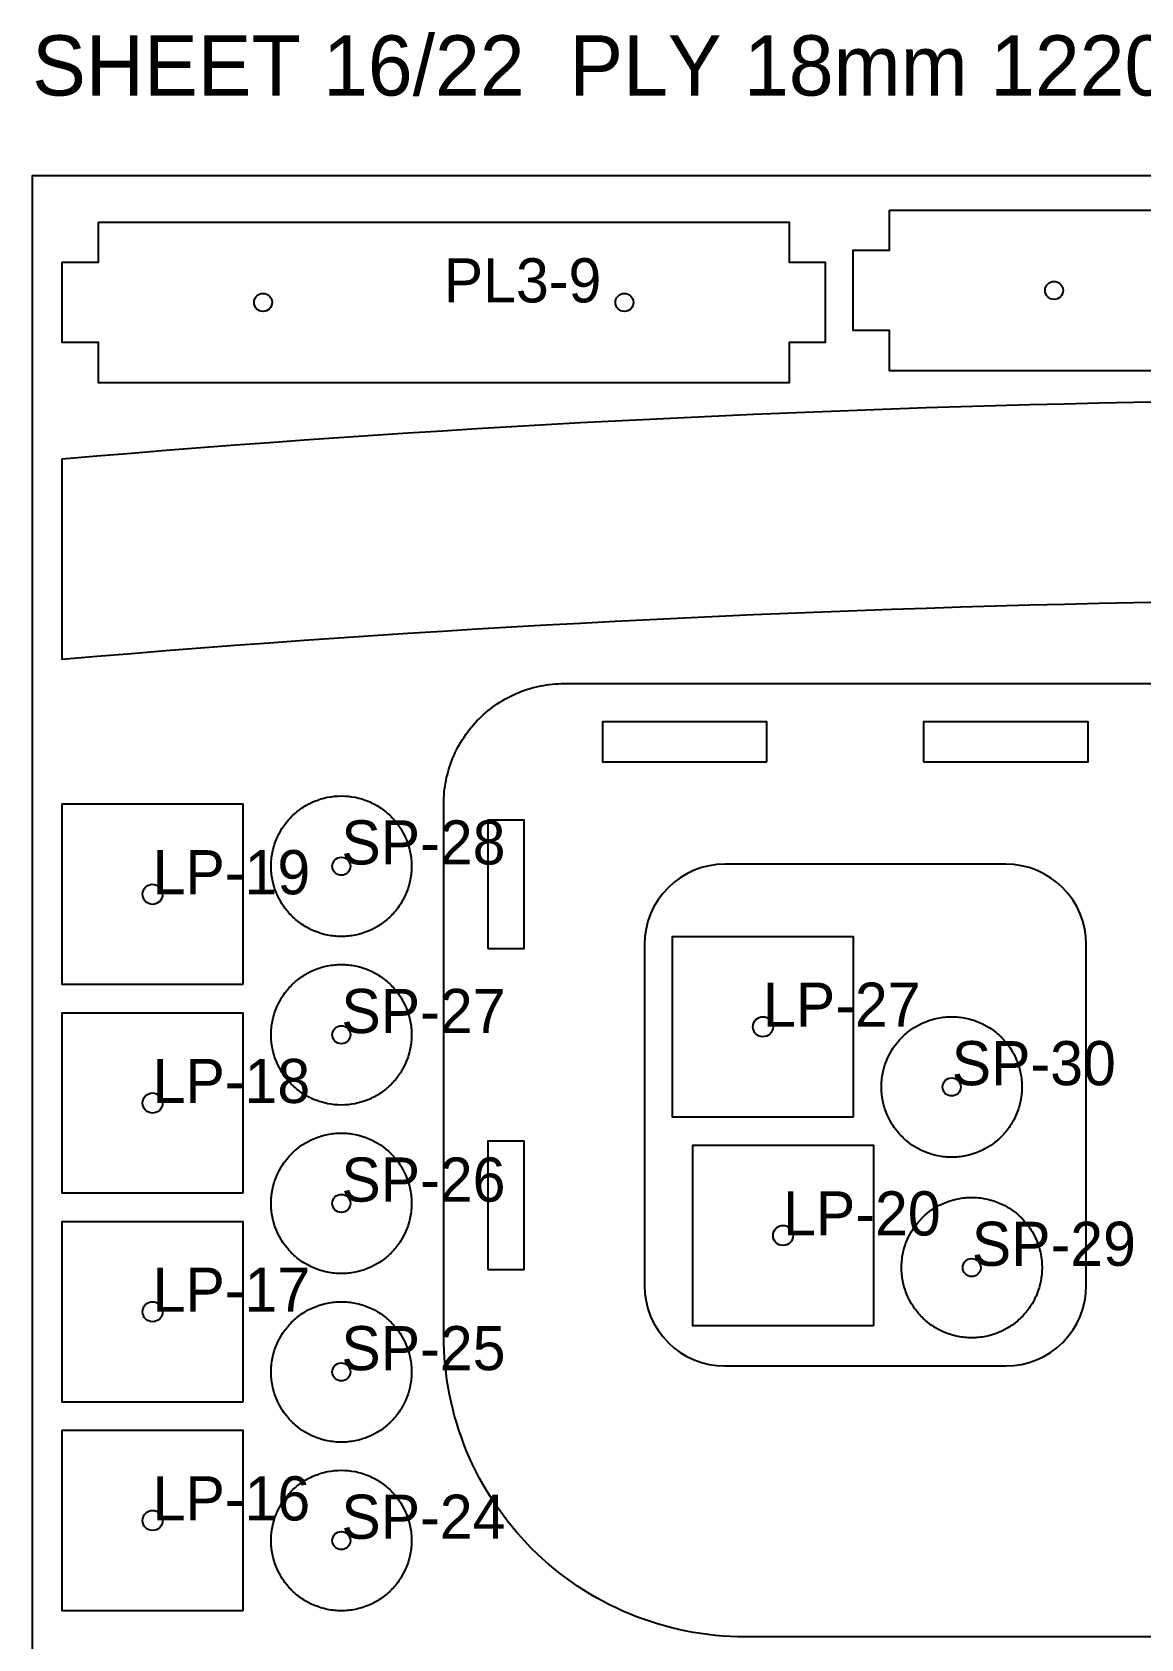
# Model space of a CAD drawing. Header units: millimetres. Extents: x 0 to 59980, y 0 to 1292.
# Drawn here: x 41100 to 41652, y 491 to 1292 of the extents above; entities that cross this region are included whole.
import ezdxf

# ---------------------------------------------------------------- set-up
doc = ezdxf.new("R2010")
doc.units = ezdxf.units.MM
for name, color, linetype in [('CUT_IN', 5, 'Continuous'), ('CUT_OUT', 1, 'Continuous'), ('DRILL', 3, 'Continuous'), ('LABEL', 7, 'Continuous'), ('SHEET', 8, 'Continuous')]:
    doc.layers.add(name, color=color, linetype=linetype)

msp = doc.modelspace()

# ---------------------------------------------------------------- linework, layer by layer
at = {"layer": 'CUT_IN'}
for points in [[(41466, 928), (41466, 948), (41384, 948), (41384, 928), (41466, 928)], [(41544, 928), (41626, 928), (41626, 948), (41544, 948), (41544, 928)], [(41327, 835), (41345, 835), (41345, 899), (41327, 899), (41327, 835)], [(41441.08, 876.81), (41437.2, 876.23), (41433.39, 875.28), (41429.69, 873.96), (41426.14, 872.28), (41422.78, 870.26), (41419.62, 867.92), (41416.72, 865.28), (41414.08, 862.38), (41411.74, 859.22), (41409.72, 855.86), (41408.04, 852.31), (41406.72, 848.61), (41405.77, 844.8), (41405.19, 840.92), (41405, 837), (41405, 667), (41405.19, 663.08), (41405.77, 659.2), (41406.72, 655.39), (41408.04, 651.69), (41409.72, 648.14), (41411.74, 644.78), (41414.08, 641.62), (41416.72, 638.72), (41419.62, 636.08), (41422.78, 633.74), (41426.14, 631.72), (41429.69, 630.04), (41433.39, 628.72), (41437.2, 627.77), (41441.08, 627.19), (41445, 627), (41585, 627), (41588.92, 627.19), (41592.8, 627.77), (41596.61, 628.72), (41600.31, 630.04), (41603.86, 631.72), (41607.22, 633.74), (41610.38, 636.08), (41613.28, 638.72), (41615.92, 641.62), (41618.26, 644.78), (41620.28, 648.14), (41621.96, 651.69), (41623.28, 655.39), (41624.23, 659.2), (41624.81, 663.08), (41625, 667), (41625, 837), (41624.81, 840.92), (41624.23, 844.8), (41623.28, 848.61), (41621.96, 852.31), (41620.28, 855.86), (41618.26, 859.22), (41615.92, 862.38), (41613.28, 865.28), (41610.38, 867.92), (41607.22, 870.26), (41603.86, 872.28), (41600.31, 873.96), (41596.61, 875.28), (41592.8, 876.23), (41588.92, 876.81), (41585, 877), (41445, 877), (41441.08, 876.81)], [(41327, 675), (41345, 675), (41345, 739), (41327, 739), (41327, 675)]]:
    msp.add_lwpolyline(points, close=True, dxfattribs=at)
at = {"layer": 'CUT_OUT'}
for points in [[(41527, 1202.91), (41871, 1202.91), (41871, 1182.91), (41889, 1182.91), (41889, 1142.91), (41871, 1142.91), (41871, 1122.91), (41527, 1122.91), (41527, 1142.91), (41509, 1142.91), (41509, 1182.91), (41527, 1182.91), (41527, 1202.91)], [(41133, 1196.91), (41477, 1196.91), (41477, 1176.91), (41495, 1176.91), (41495, 1136.91), (41477, 1136.91), (41477, 1116.91), (41133, 1116.91), (41133, 1136.91), (41115, 1136.91), (41115, 1176.91), (41133, 1176.91), (41133, 1196.91)], [(41205, 817), (41115, 817), (41115, 907), (41205, 907), (41205, 817)], [(41289, 876), (41288.96, 874.28), (41288.91, 873.43), (41288.83, 872.57), (41288.74, 871.72), (41288.62, 870.86), (41288.33, 869.17), (41288.15, 868.33), (41287.95, 867.5), (41287.49, 865.84), (41287.23, 865.02), (41286.95, 864.21), (41286.34, 862.61), (41286, 861.82), (41285.64, 861.04), (41284.87, 859.5), (41284.02, 858.01), (41283.57, 857.28), (41283.1, 856.56), (41282.62, 855.85), (41282.11, 855.15), (41281.06, 853.8), (41280.5, 853.14), (41279.93, 852.5), (41279.35, 851.87), (41278.75, 851.25), (41278.13, 850.65), (41277.5, 850.07), (41276.86, 849.5), (41276.2, 848.94), (41274.85, 847.89), (41274.15, 847.38), (41273.44, 846.9), (41272.72, 846.43), (41271.99, 845.98), (41270.5, 845.13), (41268.96, 844.36), (41268.18, 844), (41267.39, 843.66), (41265.79, 843.05), (41264.98, 842.77), (41264.16, 842.51), (41262.5, 842.05), (41261.67, 841.85), (41260.83, 841.67), (41259.14, 841.38), (41258.28, 841.26), (41257.43, 841.17), (41256.57, 841.09), (41255.72, 841.04), (41254, 841), (41252.28, 841.04), (41251.43, 841.09), (41250.57, 841.17), (41249.72, 841.26), (41248.86, 841.38), (41247.17, 841.67), (41246.33, 841.85), (41245.5, 842.05), (41243.84, 842.51), (41243.02, 842.77), (41242.21, 843.05), (41240.61, 843.66), (41239.82, 844), (41239.04, 844.36), (41237.5, 845.13), (41236.01, 845.98), (41235.28, 846.43), (41234.56, 846.9), (41233.85, 847.38), (41233.15, 847.89), (41231.8, 848.94), (41231.14, 849.5), (41230.5, 850.07), (41229.87, 850.65), (41229.25, 851.25), (41228.65, 851.87), (41228.07, 852.5), (41227.5, 853.14), (41226.94, 853.8), (41225.89, 855.15), (41225.38, 855.85), (41224.9, 856.56), (41224.43, 857.28), (41223.98, 858.01), (41223.13, 859.5), (41222.36, 861.04), (41222, 861.82), (41221.66, 862.61), (41221.05, 864.21), (41220.77, 865.02), (41220.51, 865.84), (41220.05, 867.5), (41219.85, 868.33), (41219.67, 869.17), (41219.38, 870.86), (41219.26, 871.72), (41219.17, 872.57), (41219.09, 873.43), (41219.04, 874.28), (41219, 876), (41219.04, 877.72), (41219.09, 878.57), (41219.17, 879.43), (41219.26, 880.28), (41219.38, 881.14), (41219.67, 882.83), (41219.85, 883.67), (41220.05, 884.5), (41220.51, 886.16), (41220.77, 886.98), (41221.05, 887.79), (41221.66, 889.39), (41222, 890.18), (41222.36, 890.96), (41223.13, 892.5), (41223.98, 893.99), (41224.43, 894.72), (41224.9, 895.44), (41225.38, 896.15), (41225.89, 896.85), (41226.94, 898.2), (41227.5, 898.86), (41228.07, 899.5), (41228.65, 900.13), (41229.25, 900.75), (41229.87, 901.35), (41230.5, 901.93), (41231.14, 902.5), (41231.8, 903.06), (41233.15, 904.11), (41233.85, 904.62), (41234.56, 905.1), (41235.28, 905.57), (41236.01, 906.02), (41237.5, 906.87), (41239.04, 907.64), (41239.82, 908), (41240.61, 908.34), (41242.21, 908.95), (41243.02, 909.23), (41243.84, 909.49), (41245.5, 909.95), (41246.33, 910.15), (41247.17, 910.33), (41248.86, 910.62), (41249.72, 910.74), (41250.57, 910.83), (41251.43, 910.91), (41252.28, 910.96), (41254, 911), (41255.72, 910.96), (41256.57, 910.91), (41257.43, 910.83), (41258.28, 910.74), (41259.14, 910.62), (41260.83, 910.33), (41261.67, 910.15), (41262.5, 909.95), (41264.16, 909.49), (41264.98, 909.23), (41265.79, 908.95), (41267.39, 908.34), (41268.18, 908), (41268.96, 907.64), (41270.5, 906.87), (41271.99, 906.02), (41272.72, 905.57), (41273.44, 905.1), (41274.15, 904.62), (41274.85, 904.11), (41276.2, 903.06), (41276.86, 902.5), (41277.5, 901.93), (41278.13, 901.35), (41278.75, 900.75), (41279.35, 900.13), (41279.93, 899.5), (41280.5, 898.86), (41281.06, 898.2), (41282.11, 896.85), (41282.62, 896.15), (41283.1, 895.44), (41283.57, 894.72), (41284.02, 893.99), (41284.87, 892.5), (41285.64, 890.96), (41286, 890.18), (41286.34, 889.39), (41286.95, 887.79), (41287.23, 886.98), (41287.49, 886.16), (41287.95, 884.5), (41288.15, 883.67), (41288.33, 882.83), (41288.62, 881.14), (41288.74, 880.28), (41288.83, 879.43), (41288.91, 878.57), (41288.96, 877.72), (41289, 876)], [(41509, 751), (41419, 751), (41419, 841), (41509, 841), (41509, 751)], [(41289, 792), (41288.96, 790.28), (41288.91, 789.43), (41288.83, 788.57), (41288.74, 787.72), (41288.62, 786.86), (41288.33, 785.17), (41288.15, 784.33), (41287.95, 783.5), (41287.49, 781.84), (41287.23, 781.02), (41286.95, 780.21), (41286.34, 778.61), (41286, 777.82), (41285.64, 777.04), (41284.87, 775.5), (41284.02, 774.01), (41283.57, 773.28), (41283.1, 772.56), (41282.62, 771.85), (41282.11, 771.15), (41281.06, 769.8), (41280.5, 769.14), (41279.93, 768.5), (41279.35, 767.87), (41278.75, 767.25), (41278.13, 766.65), (41277.5, 766.07), (41276.86, 765.5), (41276.2, 764.94), (41274.85, 763.89), (41274.15, 763.38), (41273.44, 762.9), (41272.72, 762.43), (41271.99, 761.98), (41270.5, 761.13), (41268.96, 760.36), (41268.18, 760), (41267.39, 759.66), (41265.79, 759.05), (41264.98, 758.77), (41264.16, 758.51), (41262.5, 758.05), (41261.67, 757.85), (41260.83, 757.67), (41259.14, 757.38), (41258.28, 757.26), (41257.43, 757.17), (41256.57, 757.09), (41255.72, 757.04), (41254, 757), (41252.28, 757.04), (41251.43, 757.09), (41250.57, 757.17), (41249.72, 757.26), (41248.86, 757.38), (41247.17, 757.67), (41246.33, 757.85), (41245.5, 758.05), (41243.84, 758.51), (41243.02, 758.77), (41242.21, 759.05), (41240.61, 759.66), (41239.82, 760), (41239.04, 760.36), (41237.5, 761.13), (41236.01, 761.98), (41235.28, 762.43), (41234.56, 762.9), (41233.85, 763.38), (41233.15, 763.89), (41231.8, 764.94), (41231.14, 765.5), (41230.5, 766.07), (41229.87, 766.65), (41229.25, 767.25), (41228.65, 767.87), (41228.07, 768.5), (41227.5, 769.14), (41226.94, 769.8), (41225.89, 771.15), (41225.38, 771.85), (41224.9, 772.56), (41224.43, 773.28), (41223.98, 774.01), (41223.13, 775.5), (41222.36, 777.04), (41222, 777.82), (41221.66, 778.61), (41221.05, 780.21), (41220.77, 781.02), (41220.51, 781.84), (41220.05, 783.5), (41219.85, 784.33), (41219.67, 785.17), (41219.38, 786.86), (41219.26, 787.72), (41219.17, 788.57), (41219.09, 789.43), (41219.04, 790.28), (41219, 792), (41219.04, 793.72), (41219.09, 794.57), (41219.17, 795.43), (41219.26, 796.28), (41219.38, 797.14), (41219.67, 798.83), (41219.85, 799.67), (41220.05, 800.5), (41220.51, 802.16), (41220.77, 802.98), (41221.05, 803.79), (41221.66, 805.39), (41222, 806.18), (41222.36, 806.96), (41223.13, 808.5), (41223.98, 809.99), (41224.43, 810.72), (41224.9, 811.44), (41225.38, 812.15), (41225.89, 812.85), (41226.94, 814.2), (41227.5, 814.86), (41228.07, 815.5), (41228.65, 816.13), (41229.25, 816.75), (41229.87, 817.35), (41230.5, 817.93), (41231.14, 818.5), (41231.8, 819.06), (41233.15, 820.11), (41233.85, 820.62), (41234.56, 821.1), (41235.28, 821.57), (41236.01, 822.02), (41237.5, 822.87), (41239.04, 823.64), (41239.82, 824), (41240.61, 824.34), (41242.21, 824.95), (41243.02, 825.23), (41243.84, 825.49), (41245.5, 825.95), (41246.33, 826.15), (41247.17, 826.33), (41248.86, 826.62), (41249.72, 826.74), (41250.57, 826.83), (41251.43, 826.91), (41252.28, 826.96), (41254, 827), (41255.72, 826.96), (41256.57, 826.91), (41257.43, 826.83), (41258.28, 826.74), (41259.14, 826.62), (41260.83, 826.33), (41261.67, 826.15), (41262.5, 825.95), (41264.16, 825.49), (41264.98, 825.23), (41265.79, 824.95), (41267.39, 824.34), (41268.18, 824), (41268.96, 823.64), (41270.5, 822.87), (41271.99, 822.02), (41272.72, 821.57), (41273.44, 821.1), (41274.15, 820.62), (41274.85, 820.11), (41276.2, 819.06), (41276.86, 818.5), (41277.5, 817.93), (41278.13, 817.35), (41278.75, 816.75), (41279.35, 816.13), (41279.93, 815.5), (41280.5, 814.86), (41281.06, 814.2), (41282.11, 812.85), (41282.62, 812.15), (41283.1, 811.44), (41283.57, 810.72), (41284.02, 809.99), (41284.87, 808.5), (41285.64, 806.96), (41286, 806.18), (41286.34, 805.39), (41286.95, 803.79), (41287.23, 802.98), (41287.49, 802.16), (41287.95, 800.5), (41288.15, 799.67), (41288.33, 798.83), (41288.62, 797.14), (41288.74, 796.28), (41288.83, 795.43), (41288.91, 794.57), (41288.96, 793.72), (41289, 792)], [(41205, 713), (41115, 713), (41115, 803), (41205, 803), (41205, 713)], [(41593, 766), (41592.96, 764.28), (41592.91, 763.43), (41592.83, 762.57), (41592.74, 761.72), (41592.62, 760.86), (41592.33, 759.17), (41592.15, 758.33), (41591.95, 757.5), (41591.49, 755.84), (41591.23, 755.02), (41590.95, 754.21), (41590.34, 752.61), (41590, 751.82), (41589.64, 751.04), (41588.87, 749.5), (41588.02, 748.01), (41587.57, 747.28), (41587.1, 746.56), (41586.62, 745.85), (41586.11, 745.15), (41585.06, 743.8), (41584.5, 743.14), (41583.93, 742.5), (41583.35, 741.87), (41582.75, 741.25), (41582.13, 740.65), (41581.5, 740.07), (41580.86, 739.5), (41580.2, 738.94), (41578.85, 737.89), (41578.15, 737.38), (41577.44, 736.9), (41576.72, 736.43), (41575.99, 735.98), (41574.5, 735.13), (41572.96, 734.36), (41572.18, 734), (41571.39, 733.66), (41569.79, 733.05), (41568.98, 732.77), (41568.16, 732.51), (41566.5, 732.05), (41565.67, 731.85), (41564.83, 731.67), (41563.14, 731.38), (41562.28, 731.26), (41561.43, 731.17), (41560.57, 731.09), (41559.72, 731.04), (41558, 731), (41556.28, 731.04), (41555.43, 731.09), (41554.57, 731.17), (41553.72, 731.26), (41552.86, 731.38), (41551.17, 731.67), (41550.33, 731.85), (41549.5, 732.05), (41547.84, 732.51), (41547.02, 732.77), (41546.21, 733.05), (41544.61, 733.66), (41543.82, 734), (41543.04, 734.36), (41541.5, 735.13), (41540.01, 735.98), (41539.28, 736.43), (41538.56, 736.9), (41537.85, 737.38), (41537.15, 737.89), (41535.8, 738.94), (41535.14, 739.5), (41534.5, 740.07), (41533.87, 740.65), (41533.25, 741.25), (41532.65, 741.87), (41532.07, 742.5), (41531.5, 743.14), (41530.94, 743.8), (41529.89, 745.15), (41529.38, 745.85), (41528.9, 746.56), (41528.43, 747.28), (41527.98, 748.01), (41527.13, 749.5), (41526.36, 751.04), (41526, 751.82), (41525.66, 752.61), (41525.05, 754.21), (41524.77, 755.02), (41524.51, 755.84), (41524.05, 757.5), (41523.85, 758.33), (41523.67, 759.17), (41523.38, 760.86), (41523.26, 761.72), (41523.17, 762.57), (41523.09, 763.43), (41523.04, 764.28), (41523, 766), (41523.04, 767.72), (41523.09, 768.57), (41523.17, 769.43), (41523.26, 770.28), (41523.38, 771.14), (41523.67, 772.83), (41523.85, 773.67), (41524.05, 774.5), (41524.51, 776.16), (41524.77, 776.98), (41525.05, 777.79), (41525.66, 779.39), (41526, 780.18), (41526.36, 780.96), (41527.13, 782.5), (41527.98, 783.99), (41528.43, 784.72), (41528.9, 785.44), (41529.38, 786.15), (41529.89, 786.85), (41530.94, 788.2), (41531.5, 788.86), (41532.07, 789.5), (41532.65, 790.13), (41533.25, 790.75), (41533.87, 791.35), (41534.5, 791.93), (41535.14, 792.5), (41535.8, 793.06), (41537.15, 794.11), (41537.85, 794.62), (41538.56, 795.1), (41539.28, 795.57), (41540.01, 796.02), (41541.5, 796.87), (41543.04, 797.64), (41543.82, 798), (41544.61, 798.34), (41546.21, 798.95), (41547.02, 799.23), (41547.84, 799.49), (41549.5, 799.95), (41550.33, 800.15), (41551.17, 800.33), (41552.86, 800.62), (41553.72, 800.74), (41554.57, 800.83), (41555.43, 800.91), (41556.28, 800.96), (41558, 801), (41559.72, 800.96), (41560.57, 800.91), (41561.43, 800.83), (41562.28, 800.74), (41563.14, 800.62), (41564.83, 800.33), (41565.67, 800.15), (41566.5, 799.95), (41568.16, 799.49), (41568.98, 799.23), (41569.79, 798.95), (41571.39, 798.34), (41572.18, 798), (41572.96, 797.64), (41574.5, 796.87), (41575.99, 796.02), (41576.72, 795.57), (41577.44, 795.1), (41578.15, 794.62), (41578.85, 794.11), (41580.2, 793.06), (41580.86, 792.5), (41581.5, 791.93), (41582.13, 791.35), (41582.75, 790.75), (41583.35, 790.13), (41583.93, 789.5), (41584.5, 788.86), (41585.06, 788.2), (41586.11, 786.85), (41586.62, 786.15), (41587.1, 785.44), (41587.57, 784.72), (41588.02, 783.99), (41588.87, 782.5), (41589.64, 780.96), (41590, 780.18), (41590.34, 779.39), (41590.95, 777.79), (41591.23, 776.98), (41591.49, 776.16), (41591.95, 774.5), (41592.15, 773.67), (41592.33, 772.83), (41592.62, 771.14), (41592.74, 770.28), (41592.83, 769.43), (41592.91, 768.57), (41592.96, 767.72), (41593, 766)], [(41289, 708), (41288.96, 706.28), (41288.91, 705.43), (41288.83, 704.57), (41288.74, 703.72), (41288.62, 702.86), (41288.33, 701.17), (41288.15, 700.33), (41287.95, 699.5), (41287.49, 697.84), (41287.23, 697.02), (41286.95, 696.21), (41286.34, 694.61), (41286, 693.82), (41285.64, 693.04), (41284.87, 691.5), (41284.02, 690.01), (41283.57, 689.28), (41283.1, 688.56), (41282.62, 687.85), (41282.11, 687.15), (41281.06, 685.8), (41280.5, 685.14), (41279.93, 684.5), (41279.35, 683.87), (41278.75, 683.25), (41278.13, 682.65), (41277.5, 682.07), (41276.86, 681.5), (41276.2, 680.94), (41274.85, 679.89), (41274.15, 679.38), (41273.44, 678.9), (41272.72, 678.43), (41271.99, 677.98), (41270.5, 677.13), (41268.96, 676.36), (41268.18, 676), (41267.39, 675.66), (41265.79, 675.05), (41264.98, 674.77), (41264.16, 674.51), (41262.5, 674.05), (41261.67, 673.85), (41260.83, 673.67), (41259.14, 673.38), (41258.28, 673.26), (41257.43, 673.17), (41256.57, 673.09), (41255.72, 673.04), (41254, 673), (41252.28, 673.04), (41251.43, 673.09), (41250.57, 673.17), (41249.72, 673.26), (41248.86, 673.38), (41247.17, 673.67), (41246.33, 673.85), (41245.5, 674.05), (41243.84, 674.51), (41243.02, 674.77), (41242.21, 675.05), (41240.61, 675.66), (41239.82, 676), (41239.04, 676.36), (41237.5, 677.13), (41236.01, 677.98), (41235.28, 678.43), (41234.56, 678.9), (41233.85, 679.38), (41233.15, 679.89), (41231.8, 680.94), (41231.14, 681.5), (41230.5, 682.07), (41229.87, 682.65), (41229.25, 683.25), (41228.65, 683.87), (41228.07, 684.5), (41227.5, 685.14), (41226.94, 685.8), (41225.89, 687.15), (41225.38, 687.85), (41224.9, 688.56), (41224.43, 689.28), (41223.98, 690.01), (41223.13, 691.5), (41222.36, 693.04), (41222, 693.82), (41221.66, 694.61), (41221.05, 696.21), (41220.77, 697.02), (41220.51, 697.84), (41220.05, 699.5), (41219.85, 700.33), (41219.67, 701.17), (41219.38, 702.86), (41219.26, 703.72), (41219.17, 704.57), (41219.09, 705.43), (41219.04, 706.28), (41219, 708), (41219.04, 709.72), (41219.09, 710.57), (41219.17, 711.43), (41219.26, 712.28), (41219.38, 713.14), (41219.67, 714.83), (41219.85, 715.67), (41220.05, 716.5), (41220.51, 718.16), (41220.77, 718.98), (41221.05, 719.79), (41221.66, 721.39), (41222, 722.18), (41222.36, 722.96), (41223.13, 724.5), (41223.98, 725.99), (41224.43, 726.72), (41224.9, 727.44), (41225.38, 728.15), (41225.89, 728.85), (41226.94, 730.2), (41227.5, 730.86), (41228.07, 731.5), (41228.65, 732.13), (41229.25, 732.75), (41229.87, 733.35), (41230.5, 733.93), (41231.14, 734.5), (41231.8, 735.06), (41233.15, 736.11), (41233.85, 736.62), (41234.56, 737.1), (41235.28, 737.57), (41236.01, 738.02), (41237.5, 738.87), (41239.04, 739.64), (41239.82, 740), (41240.61, 740.34), (41242.21, 740.95), (41243.02, 741.23), (41243.84, 741.49), (41245.5, 741.95), (41246.33, 742.15), (41247.17, 742.33), (41248.86, 742.62), (41249.72, 742.74), (41250.57, 742.83), (41251.43, 742.91), (41252.28, 742.96), (41254, 743), (41255.72, 742.96), (41256.57, 742.91), (41257.43, 742.83), (41258.28, 742.74), (41259.14, 742.62), (41260.83, 742.33), (41261.67, 742.15), (41262.5, 741.95), (41264.16, 741.49), (41264.98, 741.23), (41265.79, 740.95), (41267.39, 740.34), (41268.18, 740), (41268.96, 739.64), (41270.5, 738.87), (41271.99, 738.02), (41272.72, 737.57), (41273.44, 737.1), (41274.15, 736.62), (41274.85, 736.11), (41276.2, 735.06), (41276.86, 734.5), (41277.5, 733.93), (41278.13, 733.35), (41278.75, 732.75), (41279.35, 732.13), (41279.93, 731.5), (41280.5, 730.86), (41281.06, 730.2), (41282.11, 728.85), (41282.62, 728.15), (41283.1, 727.44), (41283.57, 726.72), (41284.02, 725.99), (41284.87, 724.5), (41285.64, 722.96), (41286, 722.18), (41286.34, 721.39), (41286.95, 719.79), (41287.23, 718.98), (41287.49, 718.16), (41287.95, 716.5), (41288.15, 715.67), (41288.33, 714.83), (41288.62, 713.14), (41288.74, 712.28), (41288.83, 711.43), (41288.91, 710.57), (41288.96, 709.72), (41289, 708)], [(41519, 647), (41429, 647), (41429, 737), (41519, 737), (41519, 647)], [(41603, 676), (41602.96, 674.28), (41602.91, 673.43), (41602.83, 672.57), (41602.74, 671.72), (41602.62, 670.86), (41602.33, 669.17), (41602.15, 668.33), (41601.95, 667.5), (41601.49, 665.84), (41601.23, 665.02), (41600.95, 664.21), (41600.34, 662.61), (41600, 661.82), (41599.64, 661.04), (41598.87, 659.5), (41598.02, 658.01), (41597.57, 657.28), (41597.1, 656.56), (41596.62, 655.85), (41596.11, 655.15), (41595.06, 653.8), (41594.5, 653.14), (41593.93, 652.5), (41593.35, 651.87), (41592.75, 651.25), (41592.13, 650.65), (41591.5, 650.07), (41590.86, 649.5), (41590.2, 648.94), (41588.85, 647.89), (41588.15, 647.38), (41587.44, 646.9), (41586.72, 646.43), (41585.99, 645.98), (41584.5, 645.13), (41582.96, 644.36), (41582.18, 644), (41581.39, 643.66), (41579.79, 643.05), (41578.98, 642.77), (41578.16, 642.51), (41576.5, 642.05), (41575.67, 641.85), (41574.83, 641.67), (41573.14, 641.38), (41572.28, 641.26), (41571.43, 641.17), (41570.57, 641.09), (41569.72, 641.04), (41568, 641), (41566.28, 641.04), (41565.43, 641.09), (41564.57, 641.17), (41563.72, 641.26), (41562.86, 641.38), (41561.17, 641.67), (41560.33, 641.85), (41559.5, 642.05), (41557.84, 642.51), (41557.02, 642.77), (41556.21, 643.05), (41554.61, 643.66), (41553.82, 644), (41553.04, 644.36), (41551.5, 645.13), (41550.01, 645.98), (41549.28, 646.43), (41548.56, 646.9), (41547.85, 647.38), (41547.15, 647.89), (41545.8, 648.94), (41545.14, 649.5), (41544.5, 650.07), (41543.87, 650.65), (41543.25, 651.25), (41542.65, 651.87), (41542.07, 652.5), (41541.5, 653.14), (41540.94, 653.8), (41539.89, 655.15), (41539.38, 655.85), (41538.9, 656.56), (41538.43, 657.28), (41537.98, 658.01), (41537.13, 659.5), (41536.36, 661.04), (41536, 661.82), (41535.66, 662.61), (41535.05, 664.21), (41534.77, 665.02), (41534.51, 665.84), (41534.05, 667.5), (41533.85, 668.33), (41533.67, 669.17), (41533.38, 670.86), (41533.26, 671.72), (41533.17, 672.57), (41533.09, 673.43), (41533.04, 674.28), (41533, 676), (41533.04, 677.72), (41533.09, 678.57), (41533.17, 679.43), (41533.26, 680.28), (41533.38, 681.14), (41533.67, 682.83), (41533.85, 683.67), (41534.05, 684.5), (41534.51, 686.16), (41534.77, 686.98), (41535.05, 687.79), (41535.66, 689.39), (41536, 690.18), (41536.36, 690.96), (41537.13, 692.5), (41537.98, 693.99), (41538.43, 694.72), (41538.9, 695.44), (41539.38, 696.15), (41539.89, 696.85), (41540.94, 698.2), (41541.5, 698.86), (41542.07, 699.5), (41542.65, 700.13), (41543.25, 700.75), (41543.87, 701.35), (41544.5, 701.93), (41545.14, 702.5), (41545.8, 703.06), (41547.15, 704.11), (41547.85, 704.62), (41548.56, 705.1), (41549.28, 705.57), (41550.01, 706.02), (41551.5, 706.87), (41553.04, 707.64), (41553.82, 708), (41554.61, 708.34), (41556.21, 708.95), (41557.02, 709.23), (41557.84, 709.49), (41559.5, 709.95), (41560.33, 710.15), (41561.17, 710.33), (41562.86, 710.62), (41563.72, 710.74), (41564.57, 710.83), (41565.43, 710.91), (41566.28, 710.96), (41568, 711), (41569.72, 710.96), (41570.57, 710.91), (41571.43, 710.83), (41572.28, 710.74), (41573.14, 710.62), (41574.83, 710.33), (41575.67, 710.15), (41576.5, 709.95), (41578.16, 709.49), (41578.98, 709.23), (41579.79, 708.95), (41581.39, 708.34), (41582.18, 708), (41582.96, 707.64), (41584.5, 706.87), (41585.99, 706.02), (41586.72, 705.57), (41587.44, 705.1), (41588.15, 704.62), (41588.85, 704.11), (41590.2, 703.06), (41590.86, 702.5), (41591.5, 701.93), (41592.13, 701.35), (41592.75, 700.75), (41593.35, 700.13), (41593.93, 699.5), (41594.5, 698.86), (41595.06, 698.2), (41596.11, 696.85), (41596.62, 696.15), (41597.1, 695.44), (41597.57, 694.72), (41598.02, 693.99), (41598.87, 692.5), (41599.64, 690.96), (41600, 690.18), (41600.34, 689.39), (41600.95, 687.79), (41601.23, 686.98), (41601.49, 686.16), (41601.95, 684.5), (41602.15, 683.67), (41602.33, 682.83), (41602.62, 681.14), (41602.74, 680.28), (41602.83, 679.43), (41602.91, 678.57), (41602.96, 677.72), (41603, 676)], [(41205, 609), (41115, 609), (41115, 699), (41205, 699), (41205, 609)], [(41289, 624), (41288.96, 622.28), (41288.91, 621.43), (41288.83, 620.57), (41288.74, 619.72), (41288.62, 618.86), (41288.33, 617.17), (41288.15, 616.33), (41287.95, 615.5), (41287.49, 613.84), (41287.23, 613.02), (41286.95, 612.21), (41286.34, 610.61), (41286, 609.82), (41285.64, 609.04), (41284.87, 607.5), (41284.02, 606.01), (41283.57, 605.28), (41283.1, 604.56), (41282.62, 603.85), (41282.11, 603.15), (41281.06, 601.8), (41280.5, 601.14), (41279.93, 600.5), (41279.35, 599.87), (41278.75, 599.25), (41278.13, 598.65), (41277.5, 598.07), (41276.86, 597.5), (41276.2, 596.94), (41274.85, 595.89), (41274.15, 595.38), (41273.44, 594.9), (41272.72, 594.43), (41271.99, 593.98), (41270.5, 593.13), (41268.96, 592.36), (41268.18, 592), (41267.39, 591.66), (41265.79, 591.05), (41264.98, 590.77), (41264.16, 590.51), (41262.5, 590.05), (41261.67, 589.85), (41260.83, 589.67), (41259.14, 589.38), (41258.28, 589.26), (41257.43, 589.17), (41256.57, 589.09), (41255.72, 589.04), (41254, 589), (41252.28, 589.04), (41251.43, 589.09), (41250.57, 589.17), (41249.72, 589.26), (41248.86, 589.38), (41247.17, 589.67), (41246.33, 589.85), (41245.5, 590.05), (41243.84, 590.51), (41243.02, 590.77), (41242.21, 591.05), (41240.61, 591.66), (41239.82, 592), (41239.04, 592.36), (41237.5, 593.13), (41236.01, 593.98), (41235.28, 594.43), (41234.56, 594.9), (41233.85, 595.38), (41233.15, 595.89), (41231.8, 596.94), (41231.14, 597.5), (41230.5, 598.07), (41229.87, 598.65), (41229.25, 599.25), (41228.65, 599.87), (41228.07, 600.5), (41227.5, 601.14), (41226.94, 601.8), (41225.89, 603.15), (41225.38, 603.85), (41224.9, 604.56), (41224.43, 605.28), (41223.98, 606.01), (41223.13, 607.5), (41222.36, 609.04), (41222, 609.82), (41221.66, 610.61), (41221.05, 612.21), (41220.77, 613.02), (41220.51, 613.84), (41220.05, 615.5), (41219.85, 616.33), (41219.67, 617.17), (41219.38, 618.86), (41219.26, 619.72), (41219.17, 620.57), (41219.09, 621.43), (41219.04, 622.28), (41219, 624), (41219.04, 625.72), (41219.09, 626.57), (41219.17, 627.43), (41219.26, 628.28), (41219.38, 629.14), (41219.67, 630.83), (41219.85, 631.67), (41220.05, 632.5), (41220.51, 634.16), (41220.77, 634.98), (41221.05, 635.79), (41221.66, 637.39), (41222, 638.18), (41222.36, 638.96), (41223.13, 640.5), (41223.98, 641.99), (41224.43, 642.72), (41224.9, 643.44), (41225.38, 644.15), (41225.89, 644.85), (41226.94, 646.2), (41227.5, 646.86), (41228.07, 647.5), (41228.65, 648.13), (41229.25, 648.75), (41229.87, 649.35), (41230.5, 649.93), (41231.14, 650.5), (41231.8, 651.06), (41233.15, 652.11), (41233.85, 652.62), (41234.56, 653.1), (41235.28, 653.57), (41236.01, 654.02), (41237.5, 654.87), (41239.04, 655.64), (41239.82, 656), (41240.61, 656.34), (41242.21, 656.95), (41243.02, 657.23), (41243.84, 657.49), (41245.5, 657.95), (41246.33, 658.15), (41247.17, 658.33), (41248.86, 658.62), (41249.72, 658.74), (41250.57, 658.83), (41251.43, 658.91), (41252.28, 658.96), (41254, 659), (41255.72, 658.96), (41256.57, 658.91), (41257.43, 658.83), (41258.28, 658.74), (41259.14, 658.62), (41260.83, 658.33), (41261.67, 658.15), (41262.5, 657.95), (41264.16, 657.49), (41264.98, 657.23), (41265.79, 656.95), (41267.39, 656.34), (41268.18, 656), (41268.96, 655.64), (41270.5, 654.87), (41271.99, 654.02), (41272.72, 653.57), (41273.44, 653.1), (41274.15, 652.62), (41274.85, 652.11), (41276.2, 651.06), (41276.86, 650.5), (41277.5, 649.93), (41278.13, 649.35), (41278.75, 648.75), (41279.35, 648.13), (41279.93, 647.5), (41280.5, 646.86), (41281.06, 646.2), (41282.11, 644.85), (41282.62, 644.15), (41283.1, 643.44), (41283.57, 642.72), (41284.02, 641.99), (41284.87, 640.5), (41285.64, 638.96), (41286, 638.18), (41286.34, 637.39), (41286.95, 635.79), (41287.23, 634.98), (41287.49, 634.16), (41287.95, 632.5), (41288.15, 631.67), (41288.33, 630.83), (41288.62, 629.14), (41288.74, 628.28), (41288.83, 627.43), (41288.91, 626.57), (41288.96, 625.72), (41289, 624)], [(41205, 505), (41115, 505), (41115, 595), (41205, 595), (41205, 505)], [(41289, 540), (41288.96, 538.28), (41288.91, 537.43), (41288.83, 536.57), (41288.74, 535.72), (41288.62, 534.86), (41288.33, 533.17), (41288.15, 532.33), (41287.95, 531.5), (41287.49, 529.84), (41287.23, 529.02), (41286.95, 528.21), (41286.34, 526.61), (41286, 525.82), (41285.64, 525.04), (41284.87, 523.5), (41284.02, 522.01), (41283.57, 521.28), (41283.1, 520.56), (41282.62, 519.85), (41282.11, 519.15), (41281.06, 517.8), (41280.5, 517.14), (41279.93, 516.5), (41279.35, 515.87), (41278.75, 515.25), (41278.13, 514.65), (41277.5, 514.07), (41276.86, 513.5), (41276.2, 512.94), (41274.85, 511.89), (41274.15, 511.38), (41273.44, 510.9), (41272.72, 510.43), (41271.99, 509.98), (41270.5, 509.13), (41268.96, 508.36), (41268.18, 508), (41267.39, 507.66), (41265.79, 507.05), (41264.98, 506.77), (41264.16, 506.51), (41262.5, 506.05), (41261.67, 505.85), (41260.83, 505.67), (41259.14, 505.38), (41258.28, 505.26), (41257.43, 505.17), (41256.57, 505.09), (41255.72, 505.04), (41254, 505), (41252.28, 505.04), (41251.43, 505.09), (41250.57, 505.17), (41249.72, 505.26), (41248.86, 505.38), (41247.17, 505.67), (41246.33, 505.85), (41245.5, 506.05), (41243.84, 506.51), (41243.02, 506.77), (41242.21, 507.05), (41240.61, 507.66), (41239.82, 508), (41239.04, 508.36), (41237.5, 509.13), (41236.01, 509.98), (41235.28, 510.43), (41234.56, 510.9), (41233.85, 511.38), (41233.15, 511.89), (41231.8, 512.94), (41231.14, 513.5), (41230.5, 514.07), (41229.87, 514.65), (41229.25, 515.25), (41228.65, 515.87), (41228.07, 516.5), (41227.5, 517.14), (41226.94, 517.8), (41225.89, 519.15), (41225.38, 519.85), (41224.9, 520.56), (41224.43, 521.28), (41223.98, 522.01), (41223.13, 523.5), (41222.36, 525.04), (41222, 525.82), (41221.66, 526.61), (41221.05, 528.21), (41220.77, 529.02), (41220.51, 529.84), (41220.05, 531.5), (41219.85, 532.33), (41219.67, 533.17), (41219.38, 534.86), (41219.26, 535.72), (41219.17, 536.57), (41219.09, 537.43), (41219.04, 538.28), (41219, 540), (41219.04, 541.72), (41219.09, 542.57), (41219.17, 543.43), (41219.26, 544.28), (41219.38, 545.14), (41219.67, 546.83), (41219.85, 547.67), (41220.05, 548.5), (41220.51, 550.16), (41220.77, 550.98), (41221.05, 551.79), (41221.66, 553.39), (41222, 554.18), (41222.36, 554.96), (41223.13, 556.5), (41223.98, 557.99), (41224.43, 558.72), (41224.9, 559.44), (41225.38, 560.15), (41225.89, 560.85), (41226.94, 562.2), (41227.5, 562.86), (41228.07, 563.5), (41228.65, 564.13), (41229.25, 564.75), (41229.87, 565.35), (41230.5, 565.93), (41231.14, 566.5), (41231.8, 567.06), (41233.15, 568.11), (41233.85, 568.62), (41234.56, 569.1), (41235.28, 569.57), (41236.01, 570.02), (41237.5, 570.87), (41239.04, 571.64), (41239.82, 572), (41240.61, 572.34), (41242.21, 572.95), (41243.02, 573.23), (41243.84, 573.49), (41245.5, 573.95), (41246.33, 574.15), (41247.17, 574.33), (41248.86, 574.62), (41249.72, 574.74), (41250.57, 574.83), (41251.43, 574.91), (41252.28, 574.96), (41254, 575), (41255.72, 574.96), (41256.57, 574.91), (41257.43, 574.83), (41258.28, 574.74), (41259.14, 574.62), (41260.83, 574.33), (41261.67, 574.15), (41262.5, 573.95), (41264.16, 573.49), (41264.98, 573.23), (41265.79, 572.95), (41267.39, 572.34), (41268.18, 572), (41268.96, 571.64), (41270.5, 570.87), (41271.99, 570.02), (41272.72, 569.57), (41273.44, 569.1), (41274.15, 568.62), (41274.85, 568.11), (41276.2, 567.06), (41276.86, 566.5), (41277.5, 565.93), (41278.13, 565.35), (41278.75, 564.75), (41279.35, 564.13), (41279.93, 563.5), (41280.5, 562.86), (41281.06, 562.2), (41282.11, 560.85), (41282.62, 560.15), (41283.1, 559.44), (41283.57, 558.72), (41284.02, 557.99), (41284.87, 556.5), (41285.64, 554.96), (41286, 554.18), (41286.34, 553.39), (41286.95, 551.79), (41287.23, 550.98), (41287.49, 550.16), (41287.95, 548.5), (41288.15, 547.67), (41288.33, 546.83), (41288.62, 545.14), (41288.74, 544.28), (41288.83, 543.43), (41288.91, 542.57), (41288.96, 541.72), (41289, 540)]]:
    msp.add_lwpolyline(points, close=True, dxfattribs=at)
for points in [[(41665.8, 1007.57), (41631.38, 1006.87), (41614.16, 1006.46), (41596.95, 1006.03), (41579.74, 1005.55), (41562.52, 1005.04), (41545.31, 1004.49), (41528.1, 1003.91), (41493.67, 1002.63), (41459.25, 1001.21), (41442.04, 1000.44), (41424.83, 999.64), (41407.61, 998.8), (41390.4, 997.92), (41373.19, 997.01), (41355.97, 996.07), (41338.76, 995.08), (41321.55, 994.06), (41304.34, 993.01), (41287.12, 991.91), (41269.91, 990.79), (41252.7, 989.62), (41235.49, 988.42), (41218.28, 987.18), (41201.06, 985.91), (41183.85, 984.6), (41166.64, 983.25), (41149.42, 981.87), (41132.21, 980.45), (41115, 979), (41115, 1079), (41132.21, 1080.45), (41149.42, 1081.87), (41166.64, 1083.25), (41183.85, 1084.6), (41201.06, 1085.91), (41218.28, 1087.18), (41235.49, 1088.42), (41252.7, 1089.62), (41269.91, 1090.79), (41287.12, 1091.91), (41304.34, 1093.01), (41321.55, 1094.06), (41338.76, 1095.08), (41355.97, 1096.07), (41373.19, 1097.01), (41390.4, 1097.92), (41407.61, 1098.8), (41424.83, 1099.64), (41442.04, 1100.44), (41459.25, 1101.21), (41493.67, 1102.63), (41528.1, 1103.91), (41545.31, 1104.49), (41562.52, 1105.04), (41579.74, 1105.55), (41596.95, 1106.03), (41614.16, 1106.46), (41631.38, 1106.87), (41665.8, 1107.57)], [(41675, 492), (41455, 492), (41451.32, 492.05), (41447.64, 492.18), (41443.97, 492.41), (41440.3, 492.72), (41436.64, 493.13), (41432.99, 493.62), (41429.36, 494.21), (41425.74, 494.88), (41422.13, 495.64), (41418.55, 496.5), (41414.99, 497.43), (41411.46, 498.46), (41407.95, 499.57), (41404.47, 500.77), (41401.02, 502.05), (41397.6, 503.42), (41394.21, 504.87), (41390.87, 506.4), (41387.56, 508.02), (41384.29, 509.71), (41381.07, 511.49), (41377.88, 513.34), (41374.75, 515.27), (41371.66, 517.28), (41368.63, 519.36), (41365.65, 521.52), (41362.72, 523.75), (41359.84, 526.05), (41357.02, 528.42), (41354.27, 530.86), (41351.57, 533.36), (41348.93, 535.93), (41346.36, 538.57), (41343.86, 541.27), (41341.42, 544.02), (41339.05, 546.84), (41336.75, 549.72), (41334.52, 552.65), (41332.36, 555.63), (41330.28, 558.66), (41328.27, 561.75), (41326.34, 564.88), (41324.49, 568.07), (41322.71, 571.29), (41321.02, 574.56), (41319.4, 577.87), (41317.87, 581.21), (41316.42, 584.6), (41315.05, 588.02), (41313.77, 591.47), (41312.57, 594.95), (41311.46, 598.46), (41310.43, 601.99), (41309.5, 605.55), (41308.64, 609.13), (41307.88, 612.74), (41307.21, 616.36), (41306.62, 619.99), (41306.13, 623.64), (41305.72, 627.3), (41305.41, 630.97), (41305.18, 634.64), (41305.05, 638.32), (41305, 642), (41305, 907), (41305.02, 908.47), (41305.07, 909.94), (41305.16, 911.41), (41305.29, 912.88), (41305.45, 914.34), (41305.65, 915.8), (41305.88, 917.26), (41306.15, 918.71), (41306.46, 920.15), (41306.8, 921.58), (41307.17, 923), (41307.58, 924.42), (41308.03, 925.82), (41308.51, 927.21), (41309.02, 928.59), (41309.57, 929.96), (41310.15, 931.31), (41310.76, 932.65), (41311.41, 933.98), (41312.08, 935.28), (41312.79, 936.57), (41313.54, 937.85), (41314.31, 939.1), (41315.11, 940.33), (41315.94, 941.55), (41316.81, 942.74), (41317.7, 943.91), (41318.62, 945.06), (41319.57, 946.19), (41320.54, 947.29), (41321.55, 948.37), (41322.57, 949.43), (41323.63, 950.45), (41324.71, 951.46), (41325.81, 952.43), (41326.94, 953.38), (41328.09, 954.3), (41329.26, 955.19), (41330.45, 956.06), (41331.67, 956.89), (41332.9, 957.69), (41334.15, 958.46), (41335.43, 959.21), (41336.72, 959.92), (41338.02, 960.59), (41339.35, 961.24), (41340.69, 961.85), (41342.04, 962.43), (41343.41, 962.98), (41344.79, 963.49), (41346.18, 963.97), (41347.58, 964.42), (41349, 964.83), (41350.42, 965.2), (41351.85, 965.54), (41353.29, 965.85), (41354.74, 966.12), (41356.2, 966.35), (41357.66, 966.55), (41359.12, 966.71), (41360.59, 966.84), (41362.06, 966.93), (41363.53, 966.98), (41365, 967), (41675.74, 966.99)]]:
    msp.add_lwpolyline(points, dxfattribs=at)
at = {"layer": 'DRILL'}
for centre, radius in [((41215, 1156.91), 4.5), ((41395, 1156.91), 4.5), ((41609, 1162.91), 4.5), ((41254, 876), 4.5), ((41160, 862), 5), ((41464, 796), 5), ((41254, 792), 4.5), ((41558, 766), 4.5), ((41160, 758), 5), ((41254, 708), 4.5), ((41474, 692), 5), ((41568, 676), 4.5), ((41160, 654), 5), ((41254, 624), 4.5), ((41160, 550), 5), ((41254, 540), 4.5)]:
    msp.add_circle(centre, radius, dxfattribs=at)
at = {"layer": 'SHEET'}
msp.add_lwpolyline([(41100, 0), (43540, 0), (43540, 1220), (41100, 1220)], close=True, dxfattribs=at)

# ---------------------------------------------------------------- texts
at = {"layer": 'LABEL'}
for s, height, p in [('SHEET 16/22  PLY 18mm 1220x2440  SOFA-1600 x15', 30, (41100, 1260)), ('PL3-9', 22, (41305, 1156.91)), ('SP-28', 22, (41254, 876.86)), ('LP-19', 22, (41160, 862)), ('LP-27', 22, (41464, 796)), ('SP-27', 22, (41254, 792.86)), ('SP-30', 22, (41558, 766.86)), ('LP-18', 22, (41160, 758)), ('SP-26', 22, (41254, 708.86)), ('LP-20', 22, (41474, 692)), ('SP-29', 22, (41568, 676.86)), ('LP-17', 22, (41160, 654)), ('SP-25', 22, (41254, 624.86)), ('LP-16', 22, (41160, 550)), ('SP-24', 22, (41254, 540.86))]:
    msp.add_text(s, height=height, dxfattribs=at).set_placement(p)

doc.saveas('drawing.dxf')
